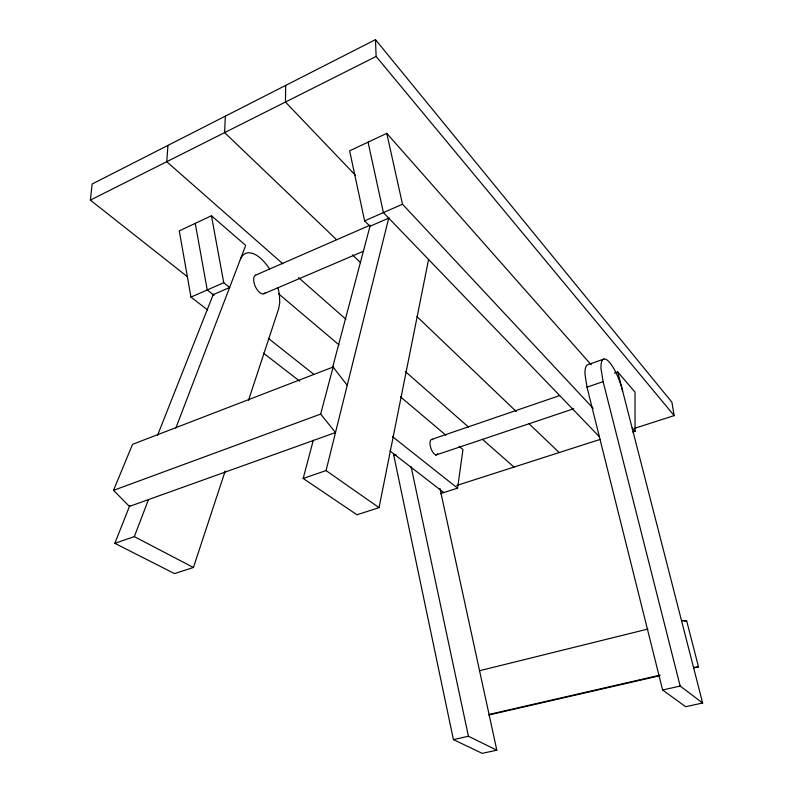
<?xml version="1.0" encoding="UTF-8"?>
<svg xmlns="http://www.w3.org/2000/svg" width="793" height="793" viewBox="0 0 793 793"><rect width="100%" height="100%" fill="white"/><g stroke="black" fill="none" stroke-linecap="round" stroke-linejoin="round"><path stroke-width="1.19" d="M285.658 85.416L285.45 102.029L355.532 175.402M225.341 116.155L224.607 132.619L336.43 239.555M167.957 145.387L166.738 161.703L282.804 263.762M187.386 276.707L90.352 200.104L92.157 184.006L375.486 39.65L671.889 402.18L674.159 415.611L634.212 428.448M440.393 493.652L457.561 488.151L462.963 449.621L459.177 446.429M313.324 440.145L303.164 478.457L356.979 514.766L379.054 507.649L428.587 259.351M303.164 478.457L326.062 470.576L388.818 217.728M332.673 367.119L370.113 225.846M320.669 414.085L333.119 367.04L132.52 444.358L113.518 490.361L129.437 506.42L335.498 432.542L320.669 414.085L113.518 490.361M129.834 505.419L114.846 543.314L174.48 573.597L193.423 567.491L225.202 471.042M248.447 400.475L278.67 308.745L279.741 302.767L279.473 295.62A33.96 16.346 65.7 0 0 277.897 287.76M114.846 543.314L134.324 536.613L148.46 499.649M175.848 428.042L245.711 245.414L211.453 215.765L179.277 230.882L190.974 297.107L207.637 309.984M157.529 435.377L213.376 294.144M90.352 200.104L376.12 56.462L375.486 39.65M591.191 364.79L386.766 133.363L349.634 150.819L364.611 220.86L369.994 226.283L388.719 218.115M190.974 297.107L223.745 282.714L229.623 287.492L213.178 294.659M364.611 220.86L402.497 204.227L593.184 408.365M255.534 275.181L370.034 225.212M263.92 293.747L363.709 251.123M603.889 359.06L588.069 364.602A28.697 8.336 71.4 0 0 584.966 374.137L586.989 387.162L662.621 689.999L685.628 706.702L702.648 703.014L617.747 371.947L614.426 373.087M431.987 439.292L559.303 395.707M586.989 387.162L603.116 381.641L600.995 368.567A28.865 8.039 71.4 0 1 608.826 361.588A28.865 8.039 71.4 0 1 622.634 391.018M439.966 488.458L496.824 750.188L482.174 753.35L453.408 739.601L393.834 455.678L396.153 454.885M435.605 455.123L573.765 408.742M456.768 485.455L600.132 439.401M632.814 432.056L635.064 431.333L635.015 392.109L617.747 371.947M479.636 670.7L647.891 629.057M684.23 621.286L686.619 620.691L698.494 666.834L693.677 667.944M488.984 714.473L659.835 675.19M488.875 714.989L659.945 675.686M662.621 689.999L680.176 686.064L702.648 703.014M453.408 739.601L468.425 736.251L496.824 750.188M693.528 667.448L698.494 666.834M681.544 620.731L686.619 620.691M134.324 536.613L193.423 567.491M326.062 470.576L379.054 507.649M263.494 353.172L299.744 381.195M389.898 450.9L443.793 492.562M214.031 295.343L207.241 289.96L195.256 223.378M268.371 338.363L313.969 374.465M392.555 436.685L457.561 488.151M278.502 293.727L339.037 344.896M400.524 396.857L445.934 435.238M298.584 277.649L345.946 319.292M405.362 371.54L468.504 427.06M482.431 439.312L514.003 467.067M352.528 254.949L360.577 262.652M416.94 316.546L516.233 411.498M528.762 423.472L559.174 452.555M599.518 436.884L383.406 212.603L368.061 142.155M632.15 428.121L635.064 431.333M376.12 56.462L674.159 415.611M333.119 367.04L347.215 385.329M603.116 381.641L680.176 686.064M386.766 133.363L402.497 204.227M411.091 466.651L468.425 736.251M211.453 215.765L223.745 282.714M393.516 453.487L393.834 455.678M437.696 453.735A8.089 3.36 71.3 0 1 430.896 448.253A8.089 3.36 71.3 0 1 432.869 439.619M240.358 259.41A33.96 16.346 65.7 0 1 269.432 268.807M264.991 292.865A10.19 4.897 65.7 0 1 255.891 287.661A10.19 4.897 65.7 0 1 255.604 275.151"/></g></svg>
